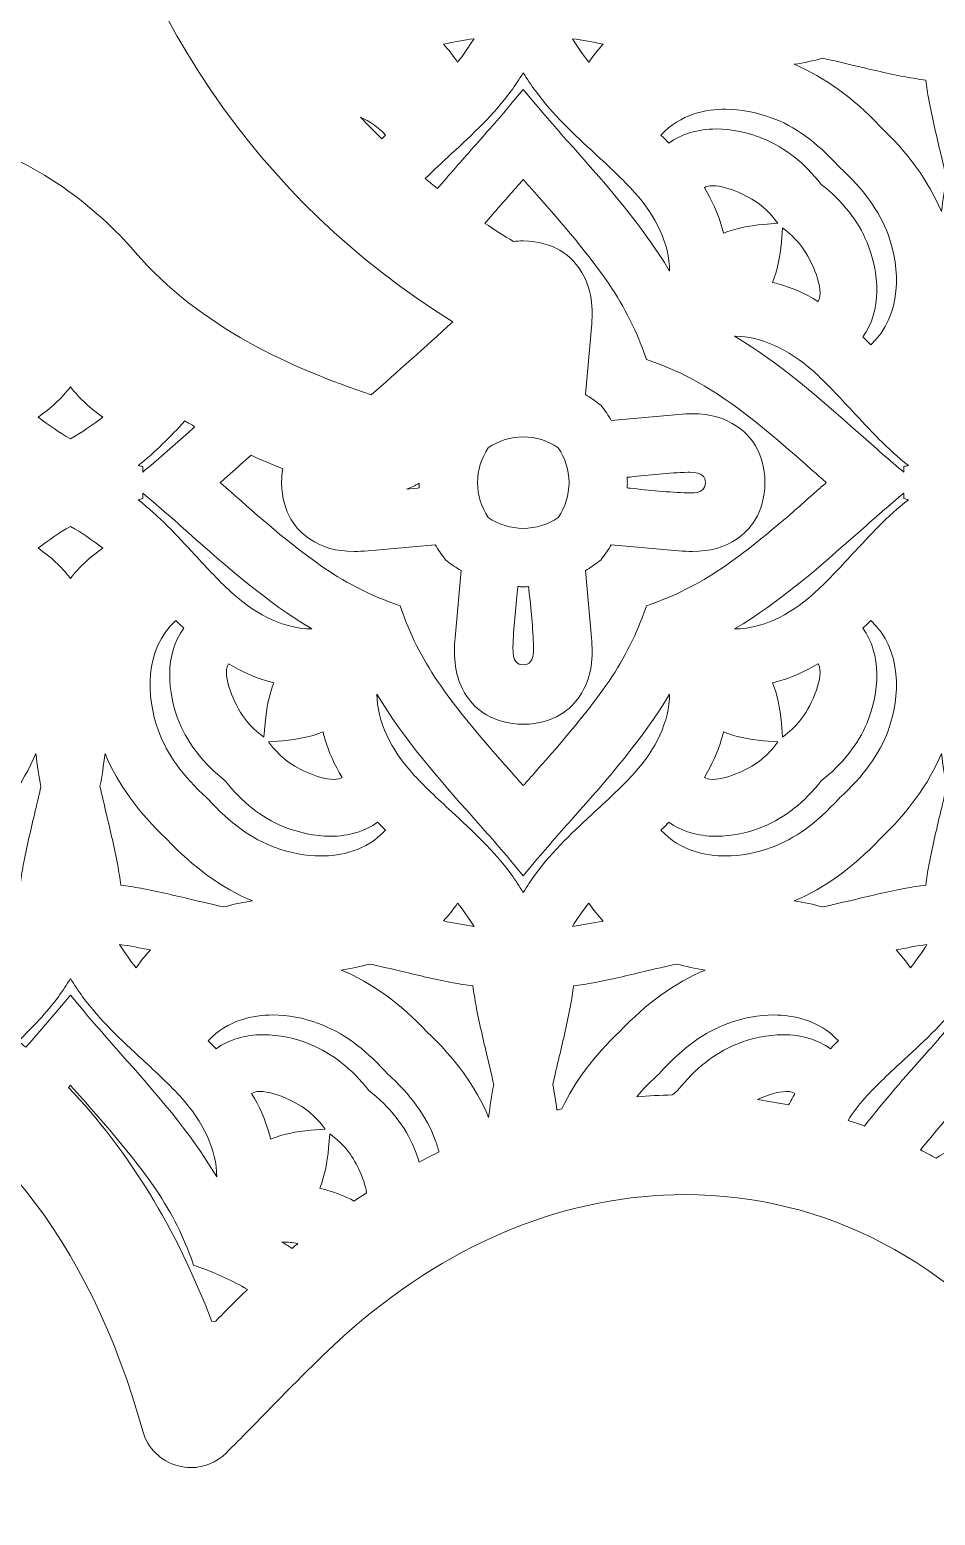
# Model space of a CAD drawing. Header units: inches. Extents: x 48 to 3590, y -2173 to -247.
# Drawn here: x 1687.7 to 1908, y -2169 to -1807.8 of the extents above; entities that cross this region are included whole.
import ezdxf

# ---------------------------------------------------------------- set-up
doc = ezdxf.new("R2010")
doc.units = ezdxf.units.IN
doc.header["$MEASUREMENT"] = 0
doc.layers.add('Layer 1', color=7, linetype='Continuous')

msp = doc.modelspace()

# ---------------------------------------------------------------- linework, layer by layer
at = {"layer": 'Layer 1', "lineweight": 0}
for points, knots in [([(1996.29, -2168.97), (1995.21, -2168.97), (1994.12, -2168.82), (1993.08, -2168.53), (1993.08, -2168.53), (1989.73, -2167.62), (1989.73, -2167.62), (1969.16, -2162.03), (1949.74, -2156.75), (1934.71, -2136.88), (1912.33, -2107.3), (1881.23, -2091.01), (1847.15, -2091.01), (1818.88, -2091.01), (1791.08, -2102.1), (1766.73, -2123.08), (1759.85, -2129.01), (1753.28, -2135.75), (1746.32, -2142.87), (1742.87, -2146.41), (1739.3, -2150.07), (1735.48, -2153.85), (1733.19, -2156.12), (1730.15, -2157.37), (1726.92, -2157.37), (1725.87, -2157.37), (1724.83, -2157.23), (1723.81, -2156.96), (1719.66, -2155.86), (1716.37, -2152.61), (1715.21, -2148.48), (1702.18, -2101.72), (1677.52, -2070.9), (1639.82, -2054.27), (1624.94, -2047.7), (1609.79, -2044.37), (1594.79, -2044.37), (1571.14, -2044.37), (1547.04, -2052.32), (1521.14, -2068.66), (1519.19, -2069.89), (1516.95, -2070.53), (1514.65, -2070.53), (1513.03, -2070.53), (1511.45, -2070.22), (1509.96, -2069.59), (1506.31, -2068.06), (1503.62, -2064.85), (1502.78, -2060.98), (1493.43, -2018.33), (1477.25, -1971.75), (1428.14, -1949.63), (1409.82, -1941.37), (1390.47, -1937.36), (1368.99, -1937.36), (1347.02, -1937.36), (1323.25, -1941.42), (1291.91, -1950.51), (1290.81, -1950.83), (1289.67, -1950.99), (1288.52, -1950.99), (1283.88, -1950.99), (1279.71, -1948.41), (1277.64, -1944.26), (1277.64, -1944.26), (1275.61, -1940.18), (1275.61, -1940.18), (1272.89, -1934.7), (1274.68, -1928.01), (1279.79, -1924.63), (1286.28, -1920.34), (1292.83, -1915.84), (1299.17, -1911.49), (1313.26, -1901.81), (1327.82, -1891.81), (1343.08, -1883.07), (1412.34, -1843.39), (1487.67, -1824.1), (1573.39, -1824.1), (1591.07, -1824.1), (1609.41, -1824.96), (1627.9, -1826.65), (1648.58, -1828.55), (1664.72, -1831.83), (1678.69, -1836.97), (1690.98, -1841.49), (1703.6, -1850.52), (1713.31, -1861.74), (1729.52, -1880.46), (1751.29, -1889.88), (1770.74, -1896.53), (1777.26, -1890.92), (1783.79, -1885), (1790.61, -1878.79), (1742.93, -1848.99), (1712.47, -1804.06), (1697.54, -1741.63), (1696.29, -1736.37), (1698.7, -1730.85), (1703.41, -1728.2), (1705.23, -1727.18), (1707.29, -1726.65), (1709.36, -1726.65), (1712.6, -1726.65), (1715.64, -1727.9), (1717.94, -1730.18), (1739.4, -1751.5), (1766.94, -1752.91), (1796.1, -1754.4), (1798.36, -1754.52), (1800.6, -1754.58), (1802.76, -1754.58), (1830.09, -1754.58), (1849.72, -1745.38), (1868.4, -1723.84), (1887.61, -1701.67), (1905.76, -1680.73), (1905.38, -1650.42), (1905.32, -1645.03), (1908.87, -1640.19), (1914.03, -1638.63), (1915.17, -1638.29), (1916.35, -1638.11), (1917.54, -1638.11), (1921.68, -1638.11), (1925.5, -1640.19), (1927.75, -1643.67), (1962.49, -1697.4), (1973.74, -1750.47), (1962.07, -1805.72), (1971.2, -1805.13), (1979.89, -1804.52), (1988.22, -1803.46), (1988.55, -1803.24), (1988.99, -1802.87), (1989.21, -1802.63), (2001.36, -1776.14), (2005.52, -1754.08), (2002.66, -1731.19), (2000.73, -1715.8), (2006.97, -1695.17), (2017.83, -1681.01), (2040.23, -1651.81), (2066.66, -1618.2), (2096.93, -1588.89), (2161.92, -1525.96), (2242.67, -1486.54), (2336.93, -1471.71), (2339.88, -1471.25), (2342.39, -1471.03), (2344.84, -1471.03), (2349.05, -1471.03), (2353.1, -1471.67), (2357.21, -1472.99), (2361.69, -1474.43), (2364.96, -1478.37), (2365.56, -1483.03), (2366.15, -1487.69), (2363.97, -1492.33), (2360, -1494.84), (2357.1, -1496.68), (2354.18, -1498.49), (2351.27, -1500.3), (2345.13, -1504.12), (2338.82, -1508.04), (2332.86, -1512.06), (2302.66, -1532.45), (2282.75, -1553.78), (2270.23, -1579.21), (2249.48, -1621.32), (2254.64, -1664.1), (2286.46, -1713.83), (2286.46, -1713.83), (2293.01, -1724.1), (2293.01, -1724.1), (2295.1, -1727.38), (2295.5, -1731.5), (2294.07, -1735.11), (2292.64, -1738.73), (2289.53, -1741.46), (2285.77, -1742.42), (2237.51, -1754.72), (2207.23, -1779.56), (2193.19, -1818.35), (2179.26, -1856.82), (2184.33, -1896.54), (2208.24, -1936.41), (2210.39, -1939.99), (2210.56, -1944.36), (2208.69, -1948.1), (2206.82, -1951.84), (2203.23, -1954.32), (2199.07, -1954.75), (2191.7, -1955.52), (2184.33, -1956.05), (2177.2, -1956.56), (2161.71, -1957.67), (2147.08, -1958.72), (2133.05, -1961.92), (2074.23, -1975.36), (2039.37, -2025.79), (2048.27, -2084.57), (2052.5, -2112.43), (2042.51, -2132.51), (2031.01, -2152.3), (2028.84, -2156.03), (2024.81, -2158.35), (2020.5, -2158.35), (2020.5, -2158.35), (2020.5, -2158.35), (2020.5, -2158.35), (2019.68, -2158.35), (2018.86, -2158.27), (2018.06, -2158.1), (2012.94, -2157.06), (2009.07, -2152.87), (2008.43, -2147.69), (2008.07, -2144.73), (2007.8, -2141.99), (2007.57, -2139.57), (2007.13, -2135.04), (2006.79, -2131.51), (2006.02, -2128.46), (2004.24, -2121.45), (2000.73, -2117.96), (1994.64, -2117.18), (1994.15, -2117.22), (1993.51, -2117.42), (1993.11, -2117.58), (1989.5, -2122.57), (1989.42, -2127.49), (1992.87, -2133.02), (1994.64, -2135.86), (1997.05, -2138.72), (2000.11, -2142.35), (2001.67, -2144.21), (2003.4, -2146.26), (2005.23, -2148.52), (2007.33, -2150.78), (2008.49, -2153.72), (2008.49, -2156.81), (2008.49, -2163.44), (2003.09, -2168.89), (1996.46, -2168.96), (1996.46, -2168.96), (1996.29, -2168.97), (1996.29, -2168.97)], [0, 0, 0, 0, 1, 1, 1, 2, 2, 2, 3, 3, 3, 4, 4, 4, 5, 5, 5, 6, 6, 6, 7, 7, 7, 8, 8, 8, 9, 9, 9, 10, 10, 10, 11, 11, 11, 12, 12, 12, 13, 13, 13, 14, 14, 14, 15, 15, 15, 16, 16, 16, 17, 17, 17, 18, 18, 18, 19, 19, 19, 20, 20, 20, 21, 21, 21, 22, 22, 22, 23, 23, 23, 24, 24, 24, 25, 25, 25, 26, 26, 26, 27, 27, 27, 28, 28, 28, 29, 29, 29, 30, 30, 30, 31, 31, 31, 32, 32, 32, 33, 33, 33, 34, 34, 34, 35, 35, 35, 36, 36, 36, 37, 37, 37, 38, 38, 38, 39, 39, 39, 40, 40, 40, 41, 41, 41, 42, 42, 42, 43, 43, 43, 44, 44, 44, 45, 45, 45, 46, 46, 46, 47, 47, 47, 48, 48, 48, 49, 49, 49, 50, 50, 50, 51, 51, 51, 52, 52, 52, 53, 53, 53, 54, 54, 54, 55, 55, 55, 56, 56, 56, 57, 57, 57, 58, 58, 58, 59, 59, 59, 60, 60, 60, 61, 61, 61, 62, 62, 62, 63, 63, 63, 64, 64, 64, 65, 65, 65, 66, 66, 66, 67, 67, 67, 68, 68, 68, 69, 69, 69, 70, 70, 70, 71, 71, 71, 72, 72, 72, 73, 73, 73, 74, 74, 74, 75, 75, 75, 76, 76, 76, 77, 77, 77, 78, 78, 78, 79, 79, 79, 80, 80, 80, 81, 81, 81, 82, 82, 82, 82]), ([(1788.33, -1811.28), (1789.6, -1812.63), (1790.76, -1814.09), (1791.81, -1815.64), (1793.27, -1813.78), (1794.61, -1811.88), (1795.82, -1809.94), (1793.34, -1810.31), (1790.84, -1810.77), (1788.33, -1811.28)], [0, 0, 0, 0, 1, 1, 1, 2, 2, 2, 3, 3, 3, 3]), ([(1819.71, -1809.94), (1820.92, -1811.88), (1822.26, -1813.78), (1823.72, -1815.64), (1824.77, -1814.09), (1825.93, -1812.63), (1827.2, -1811.28), (1824.69, -1810.77), (1822.19, -1810.31), (1819.71, -1809.94)], [0, 0, 0, 0, 1, 1, 1, 2, 2, 2, 3, 3, 3, 3]), ([(1894.46, -1831.18), (1901.32, -1837.64), (1906.26, -1844.48), (1909.47, -1851.99), (1909.81, -1849.13), (1910.24, -1846.44), (1910.7, -1844.01), (1910.2, -1841.74), (1909.65, -1839.44), (1909.12, -1837.21), (1908.16, -1833.17), (1907.17, -1828.98), (1906.39, -1824.85), (1906.1, -1823.25), (1905.84, -1821.63), (1905.63, -1820.01), (1904.01, -1819.8), (1902.39, -1819.55), (1900.79, -1819.25), (1896.67, -1818.48), (1892.49, -1817.48), (1888.44, -1816.52), (1885.85, -1815.9), (1883.18, -1815.27), (1880.55, -1814.7), (1878.36, -1815.32), (1876.04, -1815.8), (1873.62, -1816.16), (1881.14, -1819.36), (1887.99, -1824.31), (1894.46, -1831.18)], [0, 0, 0, 0, 1, 1, 1, 2, 2, 2, 3, 3, 3, 4, 4, 4, 5, 5, 5, 6, 6, 6, 7, 7, 7, 8, 8, 8, 9, 9, 9, 10, 10, 10, 10]), ([(1810.83, -1825.96), (1813.78, -1829.47), (1816.92, -1833.02), (1819.95, -1836.44), (1828.25, -1845.81), (1836.78, -1855.44), (1843.34, -1866.45), (1843.43, -1859.91), (1839.75, -1852.77), (1834.9, -1847.39), (1831.91, -1844.08), (1828.65, -1841.07), (1825.19, -1837.88), (1820.16, -1833.23), (1814.95, -1828.42), (1810.72, -1822.64), (1809.69, -1821.23), (1808.7, -1819.77), (1807.76, -1818.25), (1806.83, -1819.76), (1805.84, -1821.23), (1804.81, -1822.64), (1800.57, -1828.42), (1795.37, -1833.24), (1790.33, -1837.89), (1788.11, -1839.95), (1785.97, -1841.93), (1783.92, -1843.96), (1784.88, -1844.75), (1785.88, -1845.55), (1786.92, -1846.38), (1789.78, -1843), (1792.71, -1839.68), (1795.58, -1836.44), (1798.61, -1833.02), (1801.75, -1829.47), (1804.7, -1825.96), (1804.7, -1825.96), (1807.76, -1822.31), (1807.76, -1822.31), (1807.76, -1822.31), (1810.83, -1825.96), (1810.83, -1825.96)], [0, 0, 0, 0, 1, 1, 1, 2, 2, 2, 3, 3, 3, 4, 4, 4, 5, 5, 5, 6, 6, 6, 7, 7, 7, 8, 8, 8, 9, 9, 9, 10, 10, 10, 11, 11, 11, 12, 12, 12, 13, 13, 13, 14, 14, 14, 14]), ([(1890.33, -1882.47), (1890.95, -1883.08), (1891.6, -1883.71), (1892.26, -1884.39), (1899.96, -1877.24), (1899.51, -1865.77), (1896.49, -1857.55), (1894.4, -1851.86), (1890.54, -1846.52), (1884.7, -1841.22), (1884.7, -1841.22), (1884.56, -1841.09), (1884.56, -1841.09), (1884.56, -1841.09), (1884.42, -1840.94), (1884.42, -1840.94), (1879.13, -1835.1), (1873.78, -1831.24), (1868.09, -1829.15), (1864.43, -1827.81), (1860.59, -1827.1), (1856.97, -1827.1), (1852.26, -1827.1), (1845.98, -1828.26), (1841.25, -1833.38), (1841.93, -1834.05), (1842.57, -1834.7), (1843.18, -1835.33), (1846.23, -1833.09), (1850.18, -1831.9), (1854.67, -1831.9), (1858.45, -1831.9), (1862.42, -1832.72), (1866.16, -1834.27), (1871.43, -1836.45), (1876.17, -1840.19), (1880.25, -1845.39), (1885.45, -1849.48), (1889.19, -1854.21), (1891.37, -1859.48), (1894.43, -1866.87), (1894.97, -1876.16), (1890.33, -1882.47)], [0, 0, 0, 0, 1, 1, 1, 2, 2, 2, 3, 3, 3, 4, 4, 4, 5, 5, 5, 6, 6, 6, 7, 7, 7, 8, 8, 8, 9, 9, 9, 10, 10, 10, 11, 11, 11, 12, 12, 12, 13, 13, 13, 14, 14, 14, 14]), ([(1768.2, -1829.02), (1769.88, -1830.83), (1771.6, -1832.6), (1773.35, -1834.33), (1773.66, -1834.01), (1773.97, -1833.7), (1774.28, -1833.38), (1772.43, -1831.38), (1770.34, -1829.98), (1768.2, -1829.02)], [0, 0, 0, 0, 1, 1, 1, 2, 2, 2, 3, 3, 3, 3]), ([(1736.48, -1920), (1743.5, -1926.21), (1750.77, -1932.63), (1758.48, -1938.03), (1763.99, -1941.88), (1770.06, -1945.05), (1776.03, -1947.19), (1776.03, -1947.19), (1777.81, -1947.83), (1777.81, -1947.83), (1777.81, -1947.83), (1778.45, -1949.61), (1778.45, -1949.61), (1780.59, -1955.59), (1783.76, -1961.66), (1787.62, -1967.16), (1793.01, -1974.87), (1799.43, -1982.13), (1805.63, -1989.15), (1806.35, -1989.96), (1807.06, -1990.76), (1807.76, -1991.56), (1808.47, -1990.76), (1809.18, -1989.96), (1809.89, -1989.15), (1816.1, -1982.13), (1822.52, -1974.87), (1827.91, -1967.16), (1831.77, -1961.66), (1834.94, -1955.59), (1837.08, -1949.61), (1837.08, -1949.61), (1837.72, -1947.83), (1837.72, -1947.83), (1837.72, -1947.83), (1839.5, -1947.19), (1839.5, -1947.19), (1845.47, -1945.05), (1851.54, -1941.88), (1857.05, -1938.03), (1864.76, -1932.63), (1872.03, -1926.21), (1879.05, -1920), (1879.85, -1919.29), (1880.65, -1918.58), (1881.45, -1917.88), (1880.65, -1917.17), (1879.85, -1916.46), (1879.05, -1915.76), (1872.02, -1909.55), (1864.76, -1903.13), (1857.05, -1897.73), (1851.54, -1893.88), (1845.47, -1890.71), (1839.5, -1888.56), (1839.5, -1888.56), (1837.72, -1887.92), (1837.72, -1887.92), (1837.72, -1887.92), (1837.08, -1886.15), (1837.08, -1886.15), (1834.94, -1880.17), (1831.77, -1874.1), (1827.91, -1868.6), (1822.52, -1860.88), (1816.1, -1853.62), (1809.89, -1846.6), (1809.18, -1845.8), (1808.47, -1845), (1807.76, -1844.19), (1807.07, -1844.98), (1806.37, -1845.78), (1805.67, -1846.57), (1803.28, -1849.27), (1800.83, -1852.04), (1798.44, -1854.84), (1800.65, -1856.33), (1802.97, -1857.81), (1805.36, -1859.27), (1806.14, -1859.18), (1806.93, -1859.12), (1807.72, -1859.12), (1815.36, -1859.2), (1819.39, -1862.85), (1821.45, -1865.89), (1824.68, -1870.69), (1824.72, -1875.79), (1824.34, -1880.14), (1824.34, -1880.14), (1822.89, -1896.49), (1822.89, -1896.49), (1824.07, -1897.17), (1825.19, -1897.93), (1826.24, -1898.77), (1826.24, -1898.77), (1826.59, -1899.05), (1826.59, -1899.05), (1826.59, -1899.05), (1826.88, -1899.41), (1826.88, -1899.41), (1827.71, -1900.46), (1828.47, -1901.57), (1829.15, -1902.75), (1829.15, -1902.75), (1845.5, -1901.31), (1845.5, -1901.31), (1846.76, -1901.2), (1847.87, -1901.14), (1848.89, -1901.14), (1853.21, -1901.14), (1856.66, -1902.11), (1859.75, -1904.2), (1862.8, -1906.25), (1866.44, -1910.28), (1866.53, -1917.83), (1866.44, -1925.48), (1862.8, -1929.51), (1859.75, -1931.56), (1856.66, -1933.64), (1853.21, -1934.61), (1848.89, -1934.61), (1847.87, -1934.61), (1846.76, -1934.56), (1845.5, -1934.45), (1845.5, -1934.45), (1829.15, -1933.01), (1829.15, -1933.01), (1828.47, -1934.18), (1827.71, -1935.3), (1826.88, -1936.35), (1826.88, -1936.35), (1826.59, -1936.71), (1826.59, -1936.71), (1826.59, -1936.71), (1826.24, -1936.99), (1826.24, -1936.99), (1825.19, -1937.83), (1824.07, -1938.59), (1822.89, -1939.27), (1822.89, -1939.27), (1824.34, -1955.61), (1824.34, -1955.61), (1824.72, -1959.97), (1824.68, -1965.07), (1821.45, -1969.87), (1819.39, -1972.91), (1815.36, -1976.56), (1807.81, -1976.64), (1800.17, -1976.56), (1796.14, -1972.91), (1794.08, -1969.87), (1790.85, -1965.07), (1790.81, -1959.97), (1791.19, -1955.61), (1791.19, -1955.61), (1792.64, -1939.27), (1792.64, -1939.27), (1791.46, -1938.59), (1790.34, -1937.83), (1789.29, -1936.99), (1789.29, -1936.99), (1788.94, -1936.71), (1788.94, -1936.71), (1788.94, -1936.71), (1788.65, -1936.35), (1788.65, -1936.35), (1787.82, -1935.3), (1787.06, -1934.18), (1786.38, -1933.01), (1786.38, -1933.01), (1770.03, -1934.45), (1770.03, -1934.45), (1768.77, -1934.56), (1767.67, -1934.61), (1766.64, -1934.61), (1766.64, -1934.61), (1766.64, -1934.61), (1766.64, -1934.61), (1762.32, -1934.61), (1758.87, -1933.64), (1755.78, -1931.56), (1752.73, -1929.51), (1749.09, -1925.48), (1749, -1917.92), (1749.01, -1916.73), (1749.11, -1915.59), (1749.29, -1914.51), (1746.64, -1913.45), (1744.1, -1912.36), (1741.61, -1911.24), (1739.89, -1912.75), (1738.18, -1914.26), (1736.47, -1915.77), (1735.67, -1916.47), (1734.88, -1917.18), (1734.08, -1917.88), (1734.88, -1918.58), (1735.68, -1919.29), (1736.48, -1920)], [0, 0, 0, 0, 1, 1, 1, 2, 2, 2, 3, 3, 3, 4, 4, 4, 5, 5, 5, 6, 6, 6, 7, 7, 7, 8, 8, 8, 9, 9, 9, 10, 10, 10, 11, 11, 11, 12, 12, 12, 13, 13, 13, 14, 14, 14, 15, 15, 15, 16, 16, 16, 17, 17, 17, 18, 18, 18, 19, 19, 19, 20, 20, 20, 21, 21, 21, 22, 22, 22, 23, 23, 23, 24, 24, 24, 25, 25, 25, 26, 26, 26, 27, 27, 27, 28, 28, 28, 29, 29, 29, 30, 30, 30, 31, 31, 31, 32, 32, 32, 33, 33, 33, 34, 34, 34, 35, 35, 35, 36, 36, 36, 37, 37, 37, 38, 38, 38, 39, 39, 39, 40, 40, 40, 41, 41, 41, 42, 42, 42, 43, 43, 43, 44, 44, 44, 45, 45, 45, 46, 46, 46, 47, 47, 47, 48, 48, 48, 49, 49, 49, 50, 50, 50, 51, 51, 51, 52, 52, 52, 53, 53, 53, 54, 54, 54, 55, 55, 55, 56, 56, 56, 57, 57, 57, 58, 58, 58, 59, 59, 59, 60, 60, 60, 61, 61, 61, 62, 62, 62, 63, 63, 63, 64, 64, 64, 65, 65, 65, 66, 66, 66, 66]), ([(1851.81, -1846.22), (1853.7, -1849.32), (1855.08, -1852.4), (1855.99, -1855.56), (1856.16, -1856.12), (1856.31, -1856.68), (1856.44, -1857.25), (1859.29, -1856.12), (1862.53, -1855.42), (1866.22, -1855.11), (1866.22, -1855.11), (1869.69, -1854.83), (1869.69, -1854.83), (1868.39, -1853.09), (1867.08, -1851.7), (1865.7, -1850.58), (1863.18, -1848.54), (1857.66, -1845.71), (1853.87, -1845.71), (1852.84, -1845.71), (1852.22, -1845.9), (1851.81, -1846.22)], [0, 0, 0, 0, 1, 1, 1, 2, 2, 2, 3, 3, 3, 4, 4, 4, 5, 5, 5, 6, 6, 6, 7, 7, 7, 7]), ([(1868.39, -1869.2), (1868.96, -1869.34), (1869.52, -1869.49), (1870.09, -1869.65), (1873.25, -1870.56), (1876.32, -1871.94), (1879.42, -1873.83), (1879.6, -1873.61), (1879.7, -1873.36), (1879.78, -1873.09), (1880.7, -1869.83), (1877.55, -1863.02), (1875.06, -1859.94), (1873.94, -1858.56), (1872.55, -1857.26), (1870.81, -1855.95), (1870.81, -1855.95), (1870.53, -1859.43), (1870.53, -1859.43), (1870.23, -1863.11), (1869.52, -1866.35), (1868.39, -1869.2)], [0, 0, 0, 0, 1, 1, 1, 2, 2, 2, 3, 3, 3, 4, 4, 4, 5, 5, 5, 6, 6, 6, 7, 7, 7, 7]), ([(1859.17, -1882.29), (1870.19, -1888.85), (1879.82, -1897.38), (1889.2, -1905.69), (1892.63, -1908.72), (1896.17, -1911.86), (1899.69, -1914.81), (1899.69, -1914.81), (1900.3, -1915.33), (1900.3, -1915.33), (1900.3, -1915.33), (1900.3, -1913.98), (1900.3, -1913.98), (1900.67, -1913.89), (1901.05, -1913.8), (1901.41, -1913.72), (1896.33, -1909.72), (1891.98, -1905.01), (1887.76, -1900.45), (1884.57, -1896.99), (1881.56, -1893.73), (1878.25, -1890.74), (1872.38, -1885.45), (1865.32, -1882.29), (1859.37, -1882.29), (1859.3, -1882.29), (1859.24, -1882.29), (1859.17, -1882.29)], [0, 0, 0, 0, 1, 1, 1, 2, 2, 2, 3, 3, 3, 4, 4, 4, 5, 5, 5, 6, 6, 6, 7, 7, 7, 8, 8, 8, 9, 9, 9, 9]), ([(1689.77, -1901.93), (1692.34, -1903.94), (1694.95, -1905.7), (1697.65, -1907.24), (1700.36, -1905.7), (1702.97, -1903.94), (1705.53, -1901.93), (1702.52, -1899.9), (1699.89, -1897.45), (1697.65, -1894.6), (1695.42, -1897.45), (1692.78, -1899.9), (1689.77, -1901.93)], [0, 0, 0, 0, 1, 1, 1, 2, 2, 2, 3, 3, 3, 4, 4, 4, 4]), ([(1715.23, -1913.98), (1715.23, -1913.98), (1715.23, -1915.33), (1715.23, -1915.33), (1715.23, -1915.33), (1715.84, -1914.81), (1715.84, -1914.81), (1719.37, -1911.86), (1722.92, -1908.71), (1726.35, -1905.67), (1726.87, -1905.21), (1727.38, -1904.76), (1727.9, -1904.3), (1727.09, -1903.84), (1726.29, -1903.37), (1725.49, -1902.9), (1721.98, -1906.67), (1718.3, -1910.43), (1714.12, -1913.72), (1714.48, -1913.8), (1714.85, -1913.89), (1715.23, -1913.98)], [0, 0, 0, 0, 1, 1, 1, 2, 2, 2, 3, 3, 3, 4, 4, 4, 5, 5, 5, 6, 6, 6, 7, 7, 7, 7]), ([(1799.27, -1926.37), (1801.81, -1928.09), (1804.74, -1929), (1807.78, -1929.01), (1810.79, -1929), (1813.72, -1928.09), (1816.26, -1926.37), (1817.97, -1923.83), (1818.88, -1920.9), (1818.89, -1917.86), (1818.88, -1914.85), (1817.97, -1911.93), (1816.26, -1909.39), (1813.72, -1907.67), (1810.8, -1906.76), (1807.76, -1906.75), (1804.73, -1906.76), (1801.81, -1907.67), (1799.27, -1909.39), (1797.56, -1911.93), (1796.65, -1914.86), (1796.63, -1917.89), (1796.65, -1920.9), (1797.56, -1923.83), (1799.27, -1926.37)], [0, 0, 0, 0, 1, 1, 1, 2, 2, 2, 3, 3, 3, 4, 4, 4, 5, 5, 5, 6, 6, 6, 7, 7, 7, 8, 8, 8, 8]), ([(1833.73, -1919.24), (1838.37, -1919.73), (1843.16, -1920.24), (1847.78, -1920.38), (1847.92, -1920.39), (1848.05, -1920.39), (1848.19, -1920.39), (1851.6, -1920.39), (1851.94, -1919.16), (1852.06, -1917.88), (1851.94, -1916.55), (1851.6, -1915.37), (1848.18, -1915.37), (1848.05, -1915.37), (1847.92, -1915.37), (1847.78, -1915.37), (1843.16, -1915.51), (1838.37, -1916.02), (1833.73, -1916.52), (1833.5, -1916.54), (1833.28, -1916.56), (1833.06, -1916.59), (1833.07, -1917.03), (1833.08, -1917.47), (1833.07, -1917.91), (1833.08, -1918.33), (1833.07, -1918.75), (1833.06, -1919.17), (1833.28, -1919.19), (1833.51, -1919.22), (1833.73, -1919.24)], [0, 0, 0, 0, 1, 1, 1, 2, 2, 2, 3, 3, 3, 4, 4, 4, 5, 5, 5, 6, 6, 6, 7, 7, 7, 8, 8, 8, 9, 9, 9, 10, 10, 10, 10]), ([(1714.12, -1922.04), (1719.2, -1926.03), (1723.55, -1930.74), (1727.76, -1935.31), (1730.95, -1938.76), (1733.97, -1942.03), (1737.28, -1945.01), (1743.15, -1950.31), (1750.21, -1953.47), (1756.16, -1953.47), (1756.22, -1953.47), (1756.29, -1953.47), (1756.35, -1953.47), (1745.34, -1946.9), (1735.71, -1938.37), (1726.33, -1930.07), (1722.9, -1927.03), (1719.36, -1923.9), (1715.84, -1920.94), (1715.84, -1920.94), (1715.23, -1920.43), (1715.23, -1920.43), (1715.23, -1920.43), (1715.23, -1921.78), (1715.23, -1921.78), (1714.85, -1921.86), (1714.48, -1921.95), (1714.12, -1922.04)], [0, 0, 0, 0, 1, 1, 1, 2, 2, 2, 3, 3, 3, 4, 4, 4, 5, 5, 5, 6, 6, 6, 7, 7, 7, 8, 8, 8, 9, 9, 9, 9]), ([(1782.46, -1918.02), (1781.48, -1918.58), (1780.43, -1919.08), (1779.35, -1919.5), (1780.17, -1919.41), (1782.25, -1919.19), (1782.47, -1919.17), (1782.46, -1918.79), (1782.45, -1918.41), (1782.46, -1918.02)], [0, 0, 0, 0, 1, 1, 1, 2, 2, 2, 3, 3, 3, 3]), ([(1859.37, -1953.47), (1865.32, -1953.47), (1872.38, -1950.31), (1878.25, -1945.01), (1881.56, -1942.03), (1884.57, -1938.76), (1887.77, -1935.31), (1891.98, -1930.74), (1896.33, -1926.03), (1901.41, -1922.04), (1901.05, -1921.95), (1900.67, -1921.86), (1900.3, -1921.78), (1900.3, -1921.78), (1900.3, -1920.43), (1900.3, -1920.43), (1900.3, -1920.43), (1899.69, -1920.94), (1899.69, -1920.94), (1896.17, -1923.9), (1892.63, -1927.03), (1889.2, -1930.07), (1879.82, -1938.37), (1870.19, -1946.9), (1859.17, -1953.47), (1859.24, -1953.47), (1859.3, -1953.47), (1859.37, -1953.47)], [0, 0, 0, 0, 1, 1, 1, 2, 2, 2, 3, 3, 3, 4, 4, 4, 5, 5, 5, 6, 6, 6, 7, 7, 7, 8, 8, 8, 9, 9, 9, 9]), ([(1689.77, -1933.83), (1692.78, -1935.86), (1695.42, -1938.31), (1697.65, -1941.16), (1699.89, -1938.31), (1702.52, -1935.86), (1705.53, -1933.83), (1702.97, -1931.82), (1700.36, -1930.06), (1697.65, -1928.52), (1694.95, -1930.06), (1692.33, -1931.82), (1689.77, -1933.83)], [0, 0, 0, 0, 1, 1, 1, 2, 2, 2, 3, 3, 3, 4, 4, 4, 4]), ([(1806.4, -1943.85), (1805.91, -1948.49), (1805.4, -1953.28), (1805.26, -1957.89), (1805.15, -1961.68), (1806.42, -1962.05), (1807.76, -1962.18), (1809.1, -1962.05), (1810.38, -1961.68), (1810.27, -1957.89), (1810.13, -1953.28), (1809.62, -1948.49), (1809.13, -1943.86), (1809.1, -1943.63), (1809.08, -1943.4), (1809.05, -1943.17), (1808.7, -1943.18), (1808.34, -1943.19), (1807.98, -1943.19), (1807.98, -1943.19), (1807.55, -1943.19), (1807.55, -1943.19), (1807.19, -1943.19), (1806.83, -1943.18), (1806.47, -1943.17), (1806.45, -1943.4), (1806.43, -1943.63), (1806.4, -1943.85)], [0, 0, 0, 0, 1, 1, 1, 2, 2, 2, 3, 3, 3, 4, 4, 4, 5, 5, 5, 6, 6, 6, 7, 7, 7, 8, 8, 8, 9, 9, 9, 9]), ([(1723.26, -1951.37), (1715.57, -1958.51), (1716.02, -1969.98), (1719.04, -1978.2), (1721.13, -1983.9), (1724.98, -1989.24), (1730.83, -1994.54), (1730.83, -1994.54), (1730.97, -1994.67), (1730.97, -1994.67), (1730.97, -1994.67), (1731.1, -1994.81), (1731.1, -1994.81), (1736.4, -2000.66), (1741.75, -2004.52), (1747.44, -2006.61), (1751.1, -2007.95), (1754.94, -2008.66), (1758.55, -2008.66), (1763.27, -2008.66), (1769.54, -2007.5), (1774.28, -2002.38), (1773.6, -2001.71), (1772.96, -2001.06), (1772.35, -2000.43), (1769.3, -2002.66), (1765.35, -2003.86), (1760.86, -2003.86), (1760.86, -2003.86), (1760.86, -2003.86), (1760.86, -2003.86), (1757.13, -2003.86), (1753.05, -2003.01), (1749.36, -2001.49), (1744.1, -1999.31), (1739.36, -1995.57), (1735.28, -1990.37), (1730.08, -1986.28), (1726.34, -1981.54), (1724.15, -1976.28), (1721.09, -1968.89), (1720.55, -1959.6), (1725.2, -1953.28), (1724.57, -1952.68), (1723.93, -1952.04), (1723.26, -1951.37)], [0, 0, 0, 0, 1, 1, 1, 2, 2, 2, 3, 3, 3, 4, 4, 4, 5, 5, 5, 6, 6, 6, 7, 7, 7, 8, 8, 8, 9, 9, 9, 10, 10, 10, 11, 11, 11, 12, 12, 12, 13, 13, 13, 14, 14, 14, 15, 15, 15, 15]), ([(1841.25, -2002.38), (1845.98, -2007.5), (1852.26, -2008.66), (1856.97, -2008.66), (1860.59, -2008.66), (1864.43, -2007.95), (1868.09, -2006.61), (1873.78, -2004.52), (1879.13, -2000.66), (1884.42, -1994.81), (1884.42, -1994.81), (1884.56, -1994.67), (1884.56, -1994.67), (1884.56, -1994.67), (1884.7, -1994.54), (1884.7, -1994.54), (1890.54, -1989.24), (1894.4, -1983.9), (1896.49, -1978.2), (1899.51, -1969.98), (1899.96, -1958.51), (1892.26, -1951.37), (1891.6, -1952.04), (1890.95, -1952.68), (1890.33, -1953.28), (1894.97, -1959.6), (1894.43, -1968.89), (1891.37, -1976.28), (1889.19, -1981.54), (1885.45, -1986.28), (1880.25, -1990.37), (1876.17, -1995.57), (1871.43, -1999.31), (1866.16, -2001.49), (1862.43, -2003.04), (1858.45, -2003.86), (1854.67, -2003.86), (1854.67, -2003.86), (1854.67, -2003.86), (1854.67, -2003.86), (1850.18, -2003.86), (1846.23, -2002.66), (1843.18, -2000.43), (1842.57, -2001.06), (1841.93, -2001.71), (1841.25, -2002.38)], [0, 0, 0, 0, 1, 1, 1, 2, 2, 2, 3, 3, 3, 4, 4, 4, 5, 5, 5, 6, 6, 6, 7, 7, 7, 8, 8, 8, 9, 9, 9, 10, 10, 10, 11, 11, 11, 12, 12, 12, 13, 13, 13, 14, 14, 14, 15, 15, 15, 15]), ([(1736.11, -1961.93), (1735.93, -1962.15), (1735.83, -1962.39), (1735.75, -1962.67), (1734.82, -1965.93), (1737.98, -1972.74), (1740.47, -1975.81), (1741.58, -1977.19), (1742.98, -1978.5), (1744.71, -1979.8), (1744.71, -1979.8), (1745, -1976.33), (1745, -1976.33), (1745.3, -1972.64), (1746.01, -1969.41), (1747.13, -1966.56), (1746.57, -1966.42), (1746, -1966.27), (1745.44, -1966.11), (1742.28, -1965.19), (1739.21, -1963.82), (1736.11, -1961.93)], [0, 0, 0, 0, 1, 1, 1, 2, 2, 2, 3, 3, 3, 4, 4, 4, 5, 5, 5, 6, 6, 6, 7, 7, 7, 7]), ([(1868.39, -1966.56), (1869.52, -1969.41), (1870.23, -1972.64), (1870.53, -1976.33), (1870.53, -1976.33), (1870.81, -1979.8), (1870.81, -1979.8), (1872.55, -1978.5), (1873.94, -1977.19), (1875.06, -1975.81), (1877.55, -1972.74), (1880.7, -1965.93), (1879.78, -1962.67), (1879.7, -1962.39), (1879.6, -1962.15), (1879.42, -1961.93), (1876.32, -1963.82), (1873.25, -1965.19), (1870.09, -1966.11), (1869.52, -1966.27), (1868.96, -1966.42), (1868.39, -1966.56)], [0, 0, 0, 0, 1, 1, 1, 2, 2, 2, 3, 3, 3, 4, 4, 4, 5, 5, 5, 6, 6, 6, 7, 7, 7, 7]), ([(1772.19, -1969.31), (1772.1, -1975.84), (1775.78, -1982.99), (1780.63, -1988.36), (1783.61, -1991.67), (1786.88, -1994.69), (1790.33, -1997.88), (1795.37, -2002.53), (1800.58, -2007.34), (1804.81, -2013.11), (1805.84, -2014.52), (1806.83, -2015.99), (1807.76, -2017.51), (1808.7, -2015.99), (1809.69, -2014.52), (1810.72, -2013.11), (1814.95, -2007.34), (1820.16, -2002.53), (1825.19, -1997.88), (1828.65, -1994.69), (1831.91, -1991.67), (1834.9, -1988.36), (1839.75, -1982.99), (1843.43, -1975.84), (1843.34, -1969.31), (1836.78, -1980.31), (1828.25, -1989.94), (1819.95, -1999.31), (1816.92, -2002.74), (1813.78, -2006.28), (1810.83, -2009.8), (1810.83, -2009.8), (1807.76, -2013.45), (1807.76, -2013.45), (1807.76, -2013.45), (1804.7, -2009.8), (1804.7, -2009.8), (1801.75, -2006.28), (1798.61, -2002.74), (1795.58, -1999.31), (1787.28, -1989.94), (1778.75, -1980.32), (1772.19, -1969.31)], [0, 0, 0, 0, 1, 1, 1, 2, 2, 2, 3, 3, 3, 4, 4, 4, 5, 5, 5, 6, 6, 6, 7, 7, 7, 8, 8, 8, 9, 9, 9, 10, 10, 10, 11, 11, 11, 12, 12, 12, 13, 13, 13, 14, 14, 14, 14]), ([(1745.84, -1980.93), (1747.14, -1982.67), (1748.45, -1984.06), (1749.83, -1985.18), (1752.35, -1987.22), (1757.86, -1990.05), (1761.66, -1990.05), (1762.69, -1990.05), (1763.31, -1989.85), (1763.72, -1989.54), (1761.83, -1986.44), (1760.45, -1983.36), (1759.53, -1980.2), (1759.37, -1979.64), (1759.22, -1979.07), (1759.09, -1978.51), (1756.24, -1979.64), (1753, -1980.34), (1749.31, -1980.64), (1749.31, -1980.64), (1745.84, -1980.93), (1745.84, -1980.93)], [0, 0, 0, 0, 1, 1, 1, 2, 2, 2, 3, 3, 3, 4, 4, 4, 5, 5, 5, 6, 6, 6, 7, 7, 7, 7]), ([(1851.81, -1989.54), (1852.22, -1989.85), (1852.84, -1990.05), (1853.87, -1990.05), (1857.66, -1990.05), (1863.18, -1987.22), (1865.7, -1985.18), (1867.08, -1984.06), (1868.39, -1982.67), (1869.69, -1980.93), (1869.69, -1980.93), (1866.22, -1980.64), (1866.22, -1980.64), (1862.53, -1980.34), (1859.29, -1979.64), (1856.44, -1978.51), (1856.31, -1979.07), (1856.16, -1979.64), (1855.99, -1980.2), (1855.08, -1983.36), (1853.7, -1986.43), (1851.81, -1989.54)], [0, 0, 0, 0, 1, 1, 1, 2, 2, 2, 3, 3, 3, 4, 4, 4, 5, 5, 5, 6, 6, 6, 7, 7, 7, 7]), ([(1653.39, -2019.6), (1655.82, -2019.95), (1658.13, -2020.44), (1660.32, -2021.06), (1662.96, -2020.49), (1665.63, -2019.85), (1668.22, -2019.23), (1672.26, -2018.27), (1676.44, -2017.28), (1680.57, -2016.51), (1682.16, -2016.21), (1683.78, -2015.95), (1685.4, -2015.74), (1685.61, -2014.12), (1685.87, -2012.5), (1686.17, -2010.91), (1686.94, -2006.77), (1687.93, -2002.59), (1688.9, -1998.54), (1689.43, -1996.31), (1689.97, -1994.02), (1690.47, -1991.75), (1690.01, -1989.32), (1689.58, -1986.63), (1689.24, -1983.77), (1686.04, -1991.27), (1681.09, -1998.12), (1674.23, -2004.57), (1667.77, -2011.44), (1660.91, -2016.39), (1653.39, -2019.6)], [0, 0, 0, 0, 1, 1, 1, 2, 2, 2, 3, 3, 3, 4, 4, 4, 5, 5, 5, 6, 6, 6, 7, 7, 7, 8, 8, 8, 9, 9, 9, 10, 10, 10, 10]), ([(1709.9, -2015.74), (1711.52, -2015.95), (1713.14, -2016.21), (1714.74, -2016.51), (1718.86, -2017.28), (1723.04, -2018.27), (1727.08, -2019.23), (1729.67, -2019.85), (1732.34, -2020.49), (1734.98, -2021.06), (1737.17, -2020.44), (1739.49, -2019.95), (1741.91, -2019.6), (1734.39, -2016.39), (1727.53, -2011.44), (1721.07, -2004.57), (1714.21, -1998.12), (1709.26, -1991.27), (1706.06, -1983.77), (1705.72, -1986.63), (1705.29, -1989.32), (1704.83, -1991.75), (1705.33, -1994.02), (1705.88, -1996.31), (1706.41, -1998.54), (1707.37, -2002.59), (1708.36, -2006.77), (1709.13, -2010.91), (1709.43, -2012.5), (1709.69, -2014.12), (1709.9, -2015.74)], [0, 0, 0, 0, 1, 1, 1, 2, 2, 2, 3, 3, 3, 4, 4, 4, 5, 5, 5, 6, 6, 6, 7, 7, 7, 8, 8, 8, 9, 9, 9, 10, 10, 10, 10]), ([(1873.62, -2019.6), (1876.04, -2019.95), (1878.36, -2020.44), (1880.55, -2021.06), (1883.18, -2020.49), (1885.85, -2019.85), (1888.45, -2019.23), (1892.49, -2018.27), (1896.67, -2017.28), (1900.79, -2016.51), (1902.39, -2016.21), (1904.01, -2015.95), (1905.63, -2015.74), (1905.84, -2014.12), (1906.1, -2012.5), (1906.39, -2010.91), (1907.17, -2006.77), (1908.16, -2002.59), (1909.12, -1998.54), (1909.65, -1996.31), (1910.2, -1994.02), (1910.7, -1991.75), (1910.24, -1989.32), (1909.81, -1986.63), (1909.47, -1983.77), (1906.27, -1991.27), (1901.32, -1998.12), (1894.46, -2004.57), (1887.99, -2011.44), (1881.14, -2016.39), (1873.62, -2019.6)], [0, 0, 0, 0, 1, 1, 1, 2, 2, 2, 3, 3, 3, 4, 4, 4, 5, 5, 5, 6, 6, 6, 7, 7, 7, 8, 8, 8, 9, 9, 9, 10, 10, 10, 10]), ([(1788.33, -2024.47), (1790.84, -2024.99), (1793.34, -2025.44), (1795.82, -2025.81), (1794.61, -2023.88), (1793.27, -2021.98), (1791.81, -2020.11), (1790.76, -2021.67), (1789.6, -2023.12), (1788.33, -2024.47)], [0, 0, 0, 0, 1, 1, 1, 2, 2, 2, 3, 3, 3, 3]), ([(1823.72, -2020.11), (1822.26, -2021.98), (1820.92, -2023.88), (1819.71, -2025.81), (1822.19, -2025.44), (1824.69, -2024.99), (1827.2, -2024.48), (1825.93, -2023.12), (1824.77, -2021.67), (1823.72, -2020.11)], [0, 0, 0, 0, 1, 1, 1, 2, 2, 2, 3, 3, 3, 3]), ([(1709.6, -2030.17), (1710.81, -2032.11), (1712.14, -2034), (1713.6, -2035.87), (1714.65, -2034.32), (1715.82, -2032.86), (1717.09, -2031.51), (1714.57, -2031), (1712.08, -2030.54), (1709.6, -2030.17)], [0, 0, 0, 0, 1, 1, 1, 2, 2, 2, 3, 3, 3, 3]), ([(1898.44, -2031.51), (1899.71, -2032.86), (1900.87, -2034.31), (1901.92, -2035.87), (1903.39, -2034), (1904.72, -2032.11), (1905.93, -2030.17), (1903.45, -2030.54), (1900.96, -2031), (1898.44, -2031.51)], [0, 0, 0, 0, 1, 1, 1, 2, 2, 2, 3, 3, 3, 3]), ([(1784.35, -2051.41), (1791.2, -2057.86), (1796.15, -2064.71), (1799.35, -2072.21), (1799.66, -2069.6), (1800.08, -2066.93), (1800.59, -2064.23), (1800.08, -2061.97), (1799.54, -2059.67), (1799.01, -2057.45), (1798.05, -2053.4), (1797.05, -2049.21), (1796.28, -2045.08), (1795.98, -2043.48), (1795.73, -2041.86), (1795.52, -2040.24), (1793.89, -2040.03), (1792.28, -2039.77), (1790.68, -2039.48), (1786.55, -2038.7), (1782.37, -2037.71), (1778.33, -2036.75), (1775.74, -2036.13), (1773.07, -2035.5), (1770.43, -2034.93), (1768.24, -2035.54), (1765.93, -2036.03), (1763.5, -2036.39), (1771.02, -2039.59), (1777.88, -2044.54), (1784.35, -2051.41)], [0, 0, 0, 0, 1, 1, 1, 2, 2, 2, 3, 3, 3, 4, 4, 4, 5, 5, 5, 6, 6, 6, 7, 7, 7, 8, 8, 8, 9, 9, 9, 10, 10, 10, 10]), ([(1814.94, -2064.23), (1815.34, -2066.32), (1815.67, -2068.39), (1815.95, -2070.42), (1816.35, -2070.32), (1816.75, -2070.23), (1817.15, -2070.14), (1820.37, -2063.39), (1824.98, -2057.25), (1831.18, -2051.41), (1837.65, -2044.54), (1844.51, -2039.59), (1852.02, -2036.39), (1849.6, -2036.03), (1847.29, -2035.54), (1845.09, -2034.93), (1842.46, -2035.5), (1839.79, -2036.13), (1837.2, -2036.75), (1833.16, -2037.71), (1828.98, -2038.7), (1824.85, -2039.48), (1823.25, -2039.77), (1821.64, -2040.03), (1820.01, -2040.24), (1819.8, -2041.86), (1819.55, -2043.48), (1819.25, -2045.08), (1818.48, -2049.21), (1817.48, -2053.4), (1816.52, -2057.45), (1815.99, -2059.67), (1815.44, -2061.97), (1814.94, -2064.23)], [0, 0, 0, 0, 1, 1, 1, 2, 2, 2, 3, 3, 3, 4, 4, 4, 5, 5, 5, 6, 6, 6, 7, 7, 7, 8, 8, 8, 9, 9, 9, 10, 10, 10, 11, 11, 11, 11]), ([(1700.71, -2046.18), (1703.67, -2049.7), (1706.81, -2053.24), (1709.84, -2056.67), (1718.14, -2066.04), (1726.67, -2075.67), (1733.23, -2086.68), (1733.31, -2080.14), (1729.63, -2072.99), (1724.79, -2067.62), (1721.8, -2064.31), (1718.54, -2061.29), (1715.08, -2058.1), (1710.05, -2053.45), (1704.84, -2048.65), (1700.61, -2042.87), (1699.57, -2041.46), (1698.59, -2039.99), (1697.65, -2038.48), (1696.71, -2039.99), (1695.73, -2041.46), (1694.7, -2042.87), (1691.78, -2046.85), (1688.46, -2050.31), (1684.97, -2053.66), (1685.59, -2054.17), (1686.2, -2054.67), (1686.79, -2055.17), (1689.4, -2052.21), (1692.06, -2049.19), (1694.59, -2046.18), (1694.59, -2046.18), (1697.65, -2042.53), (1697.65, -2042.53), (1697.65, -2042.53), (1700.71, -2046.18), (1700.71, -2046.18)], [0, 0, 0, 0, 1, 1, 1, 2, 2, 2, 3, 3, 3, 4, 4, 4, 5, 5, 5, 6, 6, 6, 7, 7, 7, 8, 8, 8, 9, 9, 9, 10, 10, 10, 11, 11, 11, 12, 12, 12, 12]), ([(1920.94, -2046.18), (1923.9, -2049.7), (1927.03, -2053.24), (1930.07, -2056.67), (1938.37, -2066.04), (1946.89, -2075.67), (1953.45, -2086.68), (1953.54, -2080.14), (1949.86, -2072.99), (1945.01, -2067.62), (1942.03, -2064.31), (1938.76, -2061.29), (1935.31, -2058.1), (1930.27, -2053.45), (1925.07, -2048.65), (1920.83, -2042.87), (1919.8, -2041.46), (1918.81, -2039.99), (1917.88, -2038.48), (1916.94, -2039.99), (1915.96, -2041.46), (1914.92, -2042.87), (1910.69, -2048.65), (1905.48, -2053.46), (1900.45, -2058.1), (1896.99, -2061.3), (1893.73, -2064.31), (1890.74, -2067.62), (1889.25, -2069.27), (1887.9, -2071.07), (1886.74, -2072.95), (1888.11, -2073.39), (1889.46, -2073.85), (1890.78, -2074.33), (1895.51, -2068.17), (1900.69, -2062.32), (1905.72, -2056.64), (1908.75, -2053.22), (1911.87, -2049.69), (1914.81, -2046.18), (1914.81, -2046.18), (1917.88, -2042.53), (1917.88, -2042.53), (1917.88, -2042.53), (1920.94, -2046.18), (1920.94, -2046.18)], [0, 0, 0, 0, 1, 1, 1, 2, 2, 2, 3, 3, 3, 4, 4, 4, 5, 5, 5, 6, 6, 6, 7, 7, 7, 8, 8, 8, 9, 9, 9, 10, 10, 10, 11, 11, 11, 12, 12, 12, 13, 13, 13, 14, 14, 14, 15, 15, 15, 15]), ([(1770.14, -2065.62), (1775.34, -2069.7), (1779.08, -2074.44), (1781.26, -2079.7), (1781.71, -2080.8), (1782.1, -2081.92), (1782.43, -2083.07), (1784.05, -2082.21), (1785.67, -2081.4), (1787.28, -2080.62), (1787.02, -2079.66), (1786.72, -2078.71), (1786.38, -2077.78), (1784.29, -2072.09), (1780.43, -2066.74), (1774.59, -2061.45), (1774.59, -2061.45), (1774.44, -2061.31), (1774.44, -2061.31), (1774.44, -2061.31), (1774.31, -2061.17), (1774.31, -2061.17), (1769.01, -2055.33), (1763.67, -2051.47), (1757.97, -2049.38), (1754.32, -2048.03), (1750.48, -2047.32), (1746.86, -2047.32), (1742.14, -2047.32), (1735.87, -2048.49), (1731.14, -2053.6), (1731.82, -2054.27), (1732.46, -2054.92), (1733.06, -2055.55), (1736.12, -2053.32), (1740.06, -2052.13), (1744.56, -2052.13), (1748.28, -2052.13), (1752.36, -2052.97), (1756.05, -2054.5), (1761.32, -2056.68), (1766.05, -2060.42), (1770.14, -2065.62)], [0, 0, 0, 0, 1, 1, 1, 2, 2, 2, 3, 3, 3, 4, 4, 4, 5, 5, 5, 6, 6, 6, 7, 7, 7, 8, 8, 8, 9, 9, 9, 10, 10, 10, 11, 11, 11, 12, 12, 12, 13, 13, 13, 14, 14, 14, 14]), ([(1868.67, -2047.32), (1865.05, -2047.32), (1861.21, -2048.03), (1857.55, -2049.38), (1851.86, -2051.47), (1846.52, -2055.33), (1841.22, -2061.17), (1841.22, -2061.17), (1841.09, -2061.31), (1841.09, -2061.31), (1841.09, -2061.31), (1840.94, -2061.45), (1840.94, -2061.45), (1838.82, -2063.37), (1836.97, -2065.29), (1835.37, -2067.24), (1838.24, -2066.99), (1841.13, -2066.83), (1844, -2066.76), (1844.47, -2066.36), (1844.93, -2065.98), (1845.39, -2065.62), (1849.47, -2060.42), (1854.21, -2056.68), (1859.48, -2054.5), (1863.22, -2052.95), (1867.19, -2052.13), (1870.97, -2052.13), (1875.47, -2052.13), (1879.41, -2053.32), (1882.46, -2055.55), (1883.07, -2054.92), (1883.71, -2054.27), (1884.39, -2053.6), (1879.66, -2048.49), (1873.39, -2047.32), (1868.67, -2047.32)], [0, 0, 0, 0, 1, 1, 1, 2, 2, 2, 3, 3, 3, 4, 4, 4, 5, 5, 5, 6, 6, 6, 7, 7, 7, 8, 8, 8, 9, 9, 9, 10, 10, 10, 11, 11, 11, 12, 12, 12, 12]), ([(1697.16, -2064.98), (1711.75, -2080.21), (1723.46, -2099.31), (1732.01, -2121.83), (1732.01, -2121.83), (1732.98, -2121.75), (1732.98, -2121.75), (1735.36, -2119.33), (1737.98, -2116.69), (1740.69, -2114.05), (1736.95, -2111.91), (1733.16, -2110.15), (1729.38, -2108.79), (1729.38, -2108.79), (1727.6, -2108.15), (1727.6, -2108.15), (1727.6, -2108.15), (1726.97, -2106.37), (1726.97, -2106.37), (1724.82, -2100.4), (1721.65, -2094.33), (1717.8, -2088.82), (1712.4, -2081.11), (1705.98, -2073.85), (1699.78, -2066.83), (1699.07, -2066.03), (1698.36, -2065.22), (1697.65, -2064.42), (1697.49, -2064.61), (1697.32, -2064.79), (1697.16, -2064.98)], [0, 0, 0, 0, 1, 1, 1, 2, 2, 2, 3, 3, 3, 4, 4, 4, 5, 5, 5, 6, 6, 6, 7, 7, 7, 8, 8, 8, 9, 9, 9, 10, 10, 10, 10]), ([(1741.7, -2066.44), (1743.59, -2069.55), (1744.97, -2072.62), (1745.88, -2075.78), (1746.04, -2076.35), (1746.19, -2076.91), (1746.33, -2077.48), (1749.18, -2076.35), (1752.42, -2075.64), (1756.1, -2075.34), (1756.1, -2075.34), (1759.57, -2075.06), (1759.57, -2075.06), (1758.27, -2073.32), (1756.96, -2071.92), (1755.59, -2070.81), (1753.06, -2068.76), (1747.55, -2065.93), (1743.76, -2065.93), (1742.72, -2065.93), (1742.1, -2066.13), (1741.7, -2066.44)], [0, 0, 0, 0, 1, 1, 1, 2, 2, 2, 3, 3, 3, 4, 4, 4, 5, 5, 5, 6, 6, 6, 7, 7, 7, 7]), ([(1864.72, -2067.91), (1867.25, -2068.26), (1869.78, -2068.69), (1872.3, -2069.19), (1872.78, -2068.27), (1873.29, -2067.35), (1873.84, -2066.45), (1873.43, -2066.13), (1872.81, -2065.93), (1871.77, -2065.93), (1869.68, -2065.93), (1867.07, -2066.79), (1864.72, -2067.91)], [0, 0, 0, 0, 1, 1, 1, 2, 2, 2, 3, 3, 3, 4, 4, 4, 4]), ([(1959, -2121.37), (1961.68, -2121.37), (1964.03, -2121.74), (1966.16, -2122.52), (1966.29, -2120.93), (1966.53, -2119.33), (1966.87, -2117.76), (1961.44, -2113.99), (1955.48, -2110.9), (1949.61, -2108.79), (1949.61, -2108.79), (1947.83, -2108.15), (1947.83, -2108.15), (1947.83, -2108.15), (1947.19, -2106.37), (1947.19, -2106.37), (1945.05, -2100.4), (1941.88, -2094.33), (1938.03, -2088.82), (1932.63, -2081.11), (1926.21, -2073.85), (1920.01, -2066.83), (1919.3, -2066.03), (1918.59, -2065.22), (1917.88, -2064.42), (1917.21, -2065.18), (1916.54, -2065.94), (1915.87, -2066.7), (1912.01, -2071.06), (1908.06, -2075.54), (1904.34, -2080.13), (1905.58, -2080.76), (1906.85, -2081.43), (1908.14, -2082.13), (1910.78, -2080.32), (1914.02, -2079.39), (1917.83, -2079.34), (1925.48, -2079.43), (1929.51, -2083.07), (1931.56, -2086.12), (1934.79, -2090.91), (1934.83, -2096.01), (1934.45, -2100.37), (1934.45, -2100.37), (1934.42, -2100.74), (1934.42, -2100.74), (1941.39, -2107.01), (1947.87, -2114.06), (1953.71, -2121.7), (1953.71, -2121.7), (1955.61, -2121.53), (1955.61, -2121.53), (1956.87, -2121.42), (1957.98, -2121.37), (1959, -2121.37)], [0, 0, 0, 0, 1, 1, 1, 2, 2, 2, 3, 3, 3, 4, 4, 4, 5, 5, 5, 6, 6, 6, 7, 7, 7, 8, 8, 8, 9, 9, 9, 10, 10, 10, 11, 11, 11, 12, 12, 12, 13, 13, 13, 14, 14, 14, 15, 15, 15, 16, 16, 16, 17, 17, 17, 18, 18, 18, 18]), ([(1758.28, -2089.43), (1758.85, -2089.56), (1759.41, -2089.71), (1759.97, -2089.88), (1762.23, -2090.53), (1764.43, -2091.41), (1766.65, -2092.56), (1767.67, -2091.87), (1768.68, -2091.19), (1769.68, -2090.54), (1769.13, -2086.93), (1766.75, -2082.39), (1764.95, -2080.17), (1763.83, -2078.79), (1762.44, -2077.48), (1760.7, -2076.18), (1760.7, -2076.18), (1760.42, -2079.65), (1760.42, -2079.65), (1760.11, -2083.34), (1759.41, -2086.58), (1758.28, -2089.43)], [0, 0, 0, 0, 1, 1, 1, 2, 2, 2, 3, 3, 3, 4, 4, 4, 5, 5, 5, 6, 6, 6, 7, 7, 7, 7]), ([(1749.07, -2102.52), (1749.9, -2103.02), (1750.73, -2103.53), (1751.57, -2104.06), (1752.02, -2103.67), (1752.47, -2103.29), (1752.94, -2102.9), (1751.66, -2102.65), (1750.42, -2102.52), (1749.24, -2102.52), (1749.18, -2102.52), (1749.13, -2102.52), (1749.07, -2102.52)], [0, 0, 0, 0, 1, 1, 1, 2, 2, 2, 3, 3, 3, 4, 4, 4, 4])]:
    msp.add_open_spline(points, degree=3, knots=knots, dxfattribs=at)

doc.saveas('drawing.dxf')
